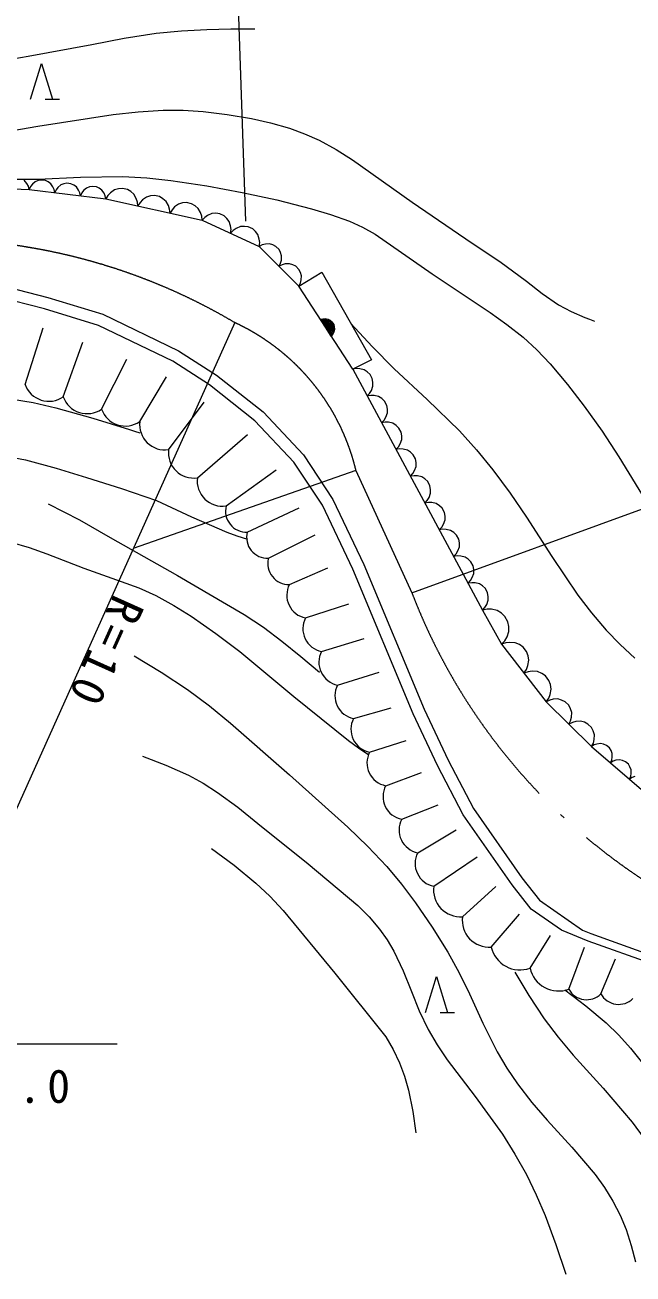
# Model space of a CAD drawing. Units: millimetres, scale not verified. Extents: x -625 to 692600, y -625 to 365855.
# Drawn here: x 406301 to 436808, y 241695 to 304425 of the extents above; entities that cross this region are included whole.
import ezdxf

# ---------------------------------------------------------------- set-up
doc = ezdxf.new("R2010")
doc.units = ezdxf.units.MM
doc.header["$LTSCALE"] = 1000
doc.linetypes.add('LONG_DASHED_DOTTED', pattern=[15.25, 12, -1.5, 0.25, -1.5])
doc.layers.add('S-SUV', color=7, linetype='Continuous', lineweight=13)
doc.styles.add('ＭＳ ゴシック', font='')
doc.styles.get('ＭＳ ゴシック').set_extended_font_data('MS Gothic')

msp = doc.modelspace()

# ---------------------------------------------------------------- linework, layer by layer
at = {"layer": 'S-SUV'}
for p, q in [((416737, 312642), (417363, 294574)), ((409659, 303443), (411270, 303757)), ((411270, 303757), (412887, 304012)), ((412887, 304012), (414146, 304135)), ((414146, 304135), (415422, 304200)), ((415422, 304200), (416622, 304224)), ((416622, 304224), (417834, 304231)), ((406460, 302853), (409659, 303443)), ((403255, 302325), (406460, 302853)), ((406583, 300697), (407132, 302492)), ((407132, 302492), (407681, 300697)), ((407307, 300697), (408027, 300697)), ((406951, 299343), (410729, 299928)), ((410729, 299928), (411979, 300066)), ((411979, 300066), (413233, 300145)), ((413233, 300145), (414230, 300141)), ((414230, 300141), (415237, 300076)), ((415237, 300076), (416451, 299930)), ((416451, 299930), (417663, 299725)), ((403179, 298698), (406951, 299343)), ((417663, 299725), (418627, 299511)), ((418627, 299511), (419580, 299238)), ((419580, 299238), (420330, 298966)), ((420330, 298966), (421064, 298635)), ((421064, 298635), (421911, 298170)), ((421911, 298170), (422730, 297651)), ((422730, 297651), (425722, 295532)), ((406964, 296680), (409083, 296778)), ((409083, 296778), (411209, 296816)), ((411209, 296816), (412414, 296748)), ((412414, 296748), (413626, 296618)), ((400959, 296391), (406515, 296166)), ((404994, 296674), (406964, 296680)), ((406392, 296467), (406262, 296625)), ((406469, 296328), (406392, 296467)), ((406515, 296166), (406469, 296328)), ((406585, 296307), (406515, 296166)), ((406515, 296166), (410360, 295689)), ((406674, 296423), (406585, 296307)), ((406816, 296548), (406674, 296423)), ((406967, 296608), (406816, 296548)), ((407123, 296637), (406967, 296608)), ((407322, 296612), (407123, 296637)), ((407467, 296546), (407322, 296612)), ((407598, 296451), (407467, 296546)), ((407705, 296295), (407598, 296451)), ((407767, 296160), (407705, 296295)), ((407797, 296007), (407767, 296160)), ((407866, 296148), (407797, 296007)), ((407955, 296264), (407866, 296148)), ((408098, 296389), (407955, 296264)), ((408248, 296449), (408098, 296389)), ((408405, 296478), (408248, 296449)), ((408603, 296453), (408405, 296478)), ((408748, 296387), (408603, 296453)), ((408879, 296292), (408748, 296387)), ((408987, 296136), (408879, 296292)), ((409048, 296001), (408987, 296136)), ((409237, 296105), (409148, 295989)), ((409379, 296230), (409237, 296105)), ((409530, 296290), (409379, 296230)), ((409686, 296319), (409530, 296290)), ((409885, 296294), (409686, 296319)), ((410030, 296228), (409885, 296294)), ((410161, 296133), (410030, 296228)), ((410268, 295977), (410161, 296133)), ((410788, 296139), (410592, 295996)), ((410986, 296196), (410788, 296139)), ((411189, 296215), (410986, 296196)), ((411438, 296159), (411189, 296215)), ((411614, 296057), (411438, 296159)), ((413626, 296618), (415419, 296347)), ((415419, 296347), (417202, 296016)), ((409078, 295848), (409048, 296001)), ((409148, 295989), (409078, 295848)), ((410330, 295842), (410268, 295977)), ((410360, 295689), (410330, 295842)), ((410465, 295860), (410360, 295689)), ((410360, 295689), (415186, 294623)), ((410592, 295996), (410465, 295860)), ((411769, 295922), (411614, 296057)), ((411887, 295710), (411769, 295922)), ((411949, 295532), (411887, 295710)), ((411968, 295334), (411949, 295532)), ((412074, 295504), (411968, 295334)), ((412201, 295641), (412074, 295504)), ((412397, 295783), (412201, 295641)), ((412595, 295841), (412397, 295783)), ((412797, 295859), (412595, 295841)), ((413047, 295804), (412797, 295859)), ((413223, 295702), (413047, 295804)), ((413378, 295566), (413223, 295702)), ((413496, 295355), (413378, 295566)), ((414204, 295485), (414006, 295428)), ((414406, 295504), (414204, 295485)), ((414656, 295449), (414406, 295504)), ((417202, 296016), (418938, 295636)), ((418938, 295636), (420676, 295195)), ((425722, 295532), (428739, 293470)), ((413558, 295176), (413496, 295355)), ((413577, 294978), (413558, 295176)), ((413683, 295149), (413577, 294978)), ((413810, 295285), (413683, 295149)), ((414006, 295428), (413810, 295285)), ((414831, 295346), (414656, 295449)), ((414987, 295211), (414831, 295346)), ((415105, 294999), (414987, 295211)), ((415167, 294821), (415105, 294999)), ((415466, 294863), (415319, 294761)), ((415678, 294956), (415466, 294863)), ((415876, 294970), (415678, 294956)), ((416069, 294946), (415876, 294970)), ((416291, 294844), (416069, 294946)), ((416435, 294713), (416291, 294844)), ((420676, 295195), (421638, 294911)), ((421638, 294911), (422576, 294571)), ((415186, 294623), (415167, 294821)), ((415319, 294761), (415186, 294623)), ((415186, 294623), (418054, 293304)), ((416553, 294554), (416435, 294713)), ((416620, 294332), (416553, 294554)), ((416642, 294153), (416620, 294332)), ((416900, 294204), (416753, 294102)), ((417112, 294297), (416900, 294204)), ((417310, 294311), (417112, 294297)), ((417503, 294287), (417310, 294311)), ((417725, 294185), (417503, 294287)), ((422576, 294571), (423235, 294271)), ((423235, 294271), (423867, 293916)), ((416620, 293963), (416642, 294153)), ((416753, 294102), (416620, 293963)), ((417869, 294053), (417725, 294185)), ((417987, 293895), (417869, 294053)), ((418054, 293673), (417987, 293895)), ((418076, 293493), (418054, 293673)), ((423867, 293916), (426735, 291925)), ((418054, 293304), (418076, 293493)), ((418208, 293378), (418054, 293304)), ((418054, 293304), (420046, 291311)), ((418363, 293418), (418208, 293378)), ((418569, 293431), (418363, 293418)), ((418739, 293381), (418569, 293431)), ((418893, 293301), (418739, 293381)), ((419048, 293147), (418893, 293301)), ((419127, 292992), (419048, 293147)), ((419177, 292823), (419127, 292992)), ((428739, 293470), (430120, 292539)), ((419050, 292308), (419127, 292459)), ((419204, 292382), (419050, 292308)), ((419127, 292459), (419165, 292616)), ((419165, 292616), (419177, 292823)), ((419359, 292422), (419204, 292382)), ((419566, 292435), (419359, 292422)), ((419735, 292385), (419566, 292435)), ((419889, 292305), (419735, 292385)), ((430120, 292539), (431469, 291556)), ((403565, 291741), (407441, 290742)), ((420044, 292151), (419889, 292305)), ((420123, 291996), (420044, 292151)), ((420046, 291311), (421187, 292006)), ((420173, 291827), (420123, 291996)), ((420161, 291620), (420173, 291827)), ((421187, 292006), (423685, 287602)), ((426735, 291925), (429634, 289985)), ((407278, 290164), (403471, 291145)), ((420046, 291311), (420123, 291463)), ((422743, 287135), (420046, 291311)), ((420123, 291463), (420161, 291620)), ((431469, 291556), (432254, 290934)), ((407441, 290742), (410206, 289900)), ((432254, 290934), (433069, 290365)), ((409986, 289340), (407278, 290164)), ((410206, 289900), (414008, 288059)), ((429634, 289985), (430483, 289389)), ((433069, 290365), (433710, 290028)), ((433710, 290028), (434390, 289740)), ((416827, 289476), (404528, 262070)), ((406302, 286373), (407210, 289211)), ((413715, 287535), (409986, 289340)), ((421123, 289643), (421242, 289672)), ((421666, 288803), (421123, 289643)), ((421189, 289656), (421705, 288858)), ((421242, 289672), (421355, 289677)), ((421744, 288913), (421255, 289669)), ((421328, 289672), (421774, 288981)), ((421355, 289677), (421500, 289655)), ((421802, 289052), (421408, 289664)), ((421493, 289647), (421821, 289139)), ((421500, 289655), (421610, 289595)), ((421810, 289271), (421608, 289584)), ((421610, 289595), (421705, 289516)), ((421705, 289516), (421789, 289386)), ((421789, 289386), (421822, 289267)), ((421822, 289267), (421831, 289142)), ((422650, 289427), (423719, 288270)), ((430483, 289389), (431293, 288745)), ((434390, 289740), (434633, 289645)), ((434633, 289645), (434877, 289552)), ((421742, 288897), (421666, 288803)), ((421791, 289001), (421742, 288897)), ((421831, 289142), (421791, 289001)), ((431293, 288745), (431988, 288102)), ((408222, 285752), (409200, 288491)), ((414008, 288059), (415908, 286846)), ((423719, 288270), (424832, 287154)), ((431988, 288102), (432649, 287407)), ((410142, 285131), (411403, 287644)), ((415560, 286357), (413715, 287535)), ((423685, 287602), (422743, 287135)), ((432649, 287407), (433528, 286365)), ((412062, 284510), (413393, 286755)), ((415908, 286846), (418243, 284995)), ((422926, 287165), (422743, 287135)), ((422743, 287135), (429253, 275041)), ((423099, 287158), (422926, 287165)), ((423317, 287107), (423099, 287158)), ((423477, 287002), (423317, 287107)), ((423613, 286871), (423477, 287002)), ((423725, 286663), (423613, 286871)), ((424832, 287154), (426486, 285617)), ((417836, 284552), (415560, 286357)), ((423593, 285925), (423681, 286076)), ((423681, 286076), (423758, 286287)), ((423759, 286478), (423725, 286663)), ((423758, 286287), (423759, 286478)), ((425715, 275905), (454501, 286401)), ((433528, 286365), (434366, 285278)), ((405578, 285656), (406715, 285457)), ((406715, 285457), (407856, 285196)), ((413506, 283096), (415299, 285484)), ((423466, 285792), (423593, 285925)), ((423649, 285821), (423466, 285792)), ((423822, 285814), (423649, 285821)), ((424040, 285763), (423822, 285814)), ((424201, 285658), (424040, 285763)), ((424336, 285528), (424201, 285658)), ((424448, 285319), (424336, 285528)), ((426486, 285617), (428100, 284036)), ((407856, 285196), (409707, 284683)), ((418243, 284995), (420271, 282845)), ((424404, 284733), (424482, 284943)), ((424483, 285134), (424448, 285319)), ((424482, 284943), (424483, 285134)), ((434366, 285278), (435260, 284025)), ((409707, 284683), (411544, 284112)), ((419798, 282472), (417836, 284552)), ((424189, 284448), (424317, 284581)), ((424373, 284477), (424189, 284448)), ((424317, 284581), (424404, 284733)), ((424545, 284470), (424373, 284477)), ((424764, 284419), (424545, 284470)), ((424924, 284315), (424764, 284419)), ((425059, 284184), (424924, 284315)), ((425171, 283976), (425059, 284184)), ((411544, 284112), (411800, 284030)), ((411800, 284030), (412066, 283944)), ((414949, 281682), (417468, 283861)), ((425128, 283389), (425205, 283599)), ((425206, 283790), (425171, 283976)), ((425205, 283599), (425206, 283790)), ((428100, 284036), (428959, 283086)), ((435260, 284025), (436104, 282738)), ((424913, 283104), (425040, 283238)), ((425096, 283133), (424913, 283104)), ((425040, 283238), (425128, 283389)), ((425269, 283127), (425096, 283133)), ((425487, 283075), (425269, 283127)), ((425647, 282971), (425487, 283075)), ((425783, 282840), (425647, 282971)), ((428959, 283086), (429780, 282090)), ((405345, 282774), (406324, 282578)), ((406324, 282578), (407857, 282170)), ((421222, 280306), (419798, 282472)), ((420271, 282845), (421747, 280601)), ((425895, 282632), (425783, 282840)), ((425929, 282447), (425895, 282632)), ((425928, 282255), (425929, 282447)), ((436104, 282738), (437595, 280271)), ((407857, 282170), (409383, 281701)), ((409383, 281701), (411149, 281151)), ((422909, 282052), (411733, 278126)), ((416393, 280268), (418909, 282082)), ((425636, 281760), (425763, 281894)), ((425820, 281790), (425636, 281760)), ((425763, 281894), (425851, 282045)), ((425992, 281783), (425820, 281790)), ((425851, 282045), (425928, 282255)), ((426211, 281731), (425992, 281783)), ((426371, 281627), (426211, 281731)), ((429780, 282090), (430648, 280917)), ((411149, 281151), (412900, 280542)), ((426506, 281496), (426371, 281627)), ((426618, 281288), (426506, 281496)), ((426653, 281103), (426618, 281288)), ((426652, 280912), (426653, 281103)), ((412900, 280542), (414651, 279719)), ((421747, 280601), (423301, 277332)), ((426359, 280416), (426487, 280550)), ((426543, 280446), (426359, 280416)), ((426487, 280550), (426574, 280701)), ((426716, 280439), (426543, 280446)), ((426574, 280701), (426652, 280912)), ((426934, 280387), (426716, 280439)), ((430648, 280917), (431471, 279705)), ((407467, 280375), (409029, 279564)), ((417452, 278955), (420052, 280176)), ((422753, 277087), (421222, 280306)), ((427094, 280283), (426934, 280387)), ((427229, 280152), (427094, 280283)), ((427342, 279944), (427229, 280152)), ((427376, 279759), (427342, 279944)), ((409029, 279564), (410580, 278691)), ((414651, 279719), (416428, 278951)), ((427083, 279072), (427210, 279206)), ((427210, 279206), (427298, 279357)), ((427298, 279357), (427375, 279568)), ((427375, 279568), (427376, 279759)), ((431471, 279705), (432728, 277737)), ((410580, 278691), (413955, 276781)), ((416428, 278951), (416937, 278773)), ((416937, 278773), (417459, 278598)), ((418511, 277642), (420857, 278821)), ((427266, 279102), (427083, 279072)), ((427439, 279095), (427266, 279102)), ((427657, 279044), (427439, 279095)), ((427817, 278939), (427657, 279044)), ((427953, 278808), (427817, 278939)), ((428065, 278600), (427953, 278808)), ((428100, 278415), (428065, 278600)), ((405587, 278452), (406503, 278187)), ((406503, 278187), (407404, 277864)), ((427934, 277862), (428021, 278013)), ((428021, 278013), (428098, 278224)), ((428098, 278224), (428100, 278415)), ((407404, 277864), (409252, 277145)), ((423301, 277332), (426324, 270069)), ((427806, 277729), (427934, 277862)), ((427990, 277758), (427806, 277729)), ((428162, 277751), (427990, 277758)), ((428381, 277700), (428162, 277751)), ((428541, 277595), (428381, 277700)), ((428676, 277465), (428541, 277595)), ((428788, 277256), (428676, 277465)), ((432728, 277737), (434038, 275797)), ((409252, 277145), (411130, 276478)), ((413955, 276781), (417303, 274817)), ((419570, 276329), (421492, 277169)), ((425775, 269826), (422753, 277087)), ((428657, 276518), (428745, 276669)), ((428745, 276669), (428822, 276880)), ((428823, 277071), (428788, 277256)), ((428822, 276880), (428823, 277071)), ((411130, 276478), (412005, 276151)), ((412005, 276151), (412866, 275764)), ((428530, 276385), (428657, 276518)), ((428713, 276414), (428530, 276385)), ((428886, 276407), (428713, 276414)), ((429104, 276356), (428886, 276407)), ((429264, 276252), (429104, 276356)), ((429400, 276121), (429264, 276252)), ((429512, 275912), (429400, 276121)), ((412866, 275764), (413767, 275273)), ((429468, 275326), (429545, 275536)), ((429546, 275727), (429512, 275912)), ((429545, 275536), (429546, 275727)), ((434038, 275797), (434725, 274900)), ((413767, 275273), (414641, 274728)), ((417303, 274817), (418268, 274174)), ((420374, 274644), (422551, 275348)), ((429253, 275041), (429380, 275174)), ((429489, 275083), (429253, 275041)), ((429253, 275041), (430216, 273321)), ((429380, 275174), (429468, 275326)), ((429712, 275078), (429489, 275083)), ((429995, 275016), (429712, 275078)), ((430205, 274885), (429995, 275016)), ((430382, 274719), (430205, 274885)), ((434725, 274900), (435464, 274034)), ((414641, 274728), (415871, 273868)), ((418268, 274174), (419196, 273483)), ((430532, 274452), (430382, 274719)), ((430580, 274214), (430532, 274452)), ((430583, 273967), (430580, 274214)), ((415871, 273868), (417074, 272954)), ((421179, 272959), (423313, 273611)), ((430378, 273496), (430488, 273693)), ((430488, 273693), (430583, 273967)), ((435464, 274034), (436163, 273306)), ((417074, 272954), (419784, 270694)), ((419196, 273483), (420148, 272709)), ((430216, 273321), (430378, 273496)), ((430427, 273392), (430216, 273321)), ((430216, 273321), (432452, 270427)), ((430633, 273417), (430427, 273392)), ((430901, 273399), (430633, 273417)), ((431111, 273307), (430901, 273399)), ((431296, 273179), (431111, 273307)), ((431470, 272955), (431296, 273179)), ((431547, 272743), (431470, 272955)), ((436163, 273306), (436906, 272619)), ((411776, 272746), (413129, 271927)), ((420148, 272709), (421085, 271914)), ((431459, 272057), (431533, 272253)), ((431533, 272253), (431583, 272517)), ((431583, 272517), (431547, 272743)), ((413129, 271927), (414455, 271054)), ((421984, 271275), (424076, 271917)), ((431334, 271874), (431459, 272057)), ((431545, 271945), (431334, 271874)), ((431751, 271970), (431545, 271945)), ((432019, 271952), (431751, 271970)), ((432229, 271860), (432019, 271952)), ((432414, 271732), (432229, 271860)), ((432588, 271508), (432414, 271732)), ((414455, 271054), (415551, 270235)), ((432665, 271296), (432588, 271508)), ((432651, 270806), (432701, 271070)), ((432701, 271070), (432665, 271296)), ((419784, 270694), (422527, 268486)), ((432452, 270427), (432577, 270610)), ((432627, 270513), (432452, 270427)), ((432452, 270427), (434732, 268191)), ((432577, 270610), (432651, 270806)), ((432801, 270560), (432627, 270513)), ((433035, 270577), (432801, 270560)), ((433228, 270522), (433035, 270577)), ((433404, 270433), (433228, 270522)), ((433580, 270260), (433404, 270433)), ((415551, 270235), (416612, 269368)), ((422789, 269590), (424669, 270138)), ((426992, 267236), (425775, 269826)), ((426324, 270069), (427529, 267503)), ((433672, 270086), (433580, 270260)), ((433731, 269895), (433672, 270086)), ((433719, 269660), (433731, 269895)), ((416612, 269368), (419579, 266773)), ((433592, 269309), (433678, 269482)), ((433767, 269395), (433592, 269309)), ((433678, 269482), (433719, 269660)), ((433941, 269442), (433767, 269395)), ((434175, 269459), (433941, 269442)), ((434368, 269404), (434175, 269459)), ((434544, 269315), (434368, 269404)), ((434720, 269142), (434544, 269315)), ((434812, 268968), (434720, 269142)), ((422527, 268486), (423039, 268124)), ((423593, 267905), (425431, 268486)), ((434871, 268777), (434812, 268968)), ((434818, 268364), (434859, 268542)), ((434859, 268542), (434871, 268777)), ((423039, 268124), (423555, 267765)), ((434732, 268191), (434818, 268364)), ((434865, 268267), (434732, 268191)), ((434732, 268191), (437582, 265735)), ((434999, 268313), (434865, 268267)), ((435182, 268338), (434999, 268313)), ((435335, 268305), (435182, 268338)), ((435478, 268244), (435335, 268305)), ((435625, 268117), (435478, 268244)), ((435706, 267985), (435625, 268117)), ((435761, 267838), (435706, 267985)), ((412194, 267707), (413362, 267253)), ((413362, 267253), (414500, 266745)), ((428287, 264763), (426992, 267236)), ((427529, 267503), (428801, 265076)), ((435682, 267372), (435741, 267512)), ((435815, 267449), (435682, 267372)), ((435741, 267512), (435764, 267654)), ((435764, 267654), (435761, 267838)), ((435949, 267494), (435815, 267449)), ((436132, 267519), (435949, 267494)), ((436285, 267486), (436132, 267519)), ((436428, 267426), (436285, 267486)), ((436575, 267299), (436428, 267426)), ((436656, 267167), (436575, 267299)), ((414500, 266745), (415242, 266344)), ((419579, 266773), (422504, 264136)), ((424398, 266220), (426193, 266877)), ((436632, 266554), (436691, 266694)), ((436765, 266630), (436632, 266554)), ((436711, 267020), (436656, 267167)), ((436691, 266694), (436714, 266836)), ((436714, 266836), (436711, 267020)), ((436899, 266676), (436765, 266630)), ((415242, 266344), (415962, 265884)), ((415962, 265884), (416984, 265134)), ((416984, 265134), (417984, 264325)), ((425203, 264536), (427040, 265267)), ((430750, 261241), (428287, 264763)), ((428801, 265076), (431233, 261597)), ((417984, 264325), (420511, 262290)), ((422504, 264136), (423498, 263167)), ((426007, 262851), (427930, 263997)), ((415660, 263074), (416790, 262224)), ((423498, 263167), (424449, 262157)), ((416790, 262224), (417886, 261325)), ((420511, 262290), (422999, 260210)), ((426812, 261166), (428989, 262641)), ((424449, 262157), (425194, 261269)), ((431233, 261597), (432110, 260465)), ((417886, 261325), (418589, 260664)), ((425194, 261269), (425893, 260343)), ((428252, 259641), (429920, 261159)), ((431692, 260024), (430750, 261241)), ((418589, 260664), (419257, 259952)), ((425893, 260343), (426724, 259117)), ((432110, 260465), (434282, 258961)), ((419257, 259952), (421854, 256800)), ((422999, 260210), (423571, 259630)), ((429692, 258117), (431106, 259761)), ((433222, 258965), (431692, 260024)), ((423571, 259630), (424095, 259015)), ((426724, 259117), (427509, 257854)), ((424095, 259015), (424474, 258481)), ((424474, 258481), (424807, 257908)), ((431640, 257058), (432673, 258703)), ((434557, 258415), (433222, 258965)), ((434282, 258961), (434700, 258789)), ((434700, 258789), (437987, 257615)), ((424807, 257908), (425273, 256915)), ((427509, 257854), (428083, 256826)), ((433589, 255999), (434368, 258110)), ((437854, 257238), (434557, 258415)), ((435198, 255766), (435935, 257517)), ((421854, 256800), (424403, 253608)), ((425273, 256915), (425688, 255889)), ((426404, 254834), (426953, 256630)), ((426953, 256630), (427502, 254834)), ((428083, 256826), (428611, 255761)), ((430879, 256863), (431584, 255677)), ((433395, 255963), (434448, 255159)), ((425688, 255889), (426084, 254919)), ((428611, 255761), (429273, 254294)), ((431584, 255677), (432344, 254518)), ((426084, 254919), (426533, 253981)), ((427128, 254834), (427848, 254834)), ((434448, 255159), (435456, 254313)), ((429273, 254294), (429992, 252850)), ((432344, 254518), (433049, 253591)), ((435456, 254313), (436090, 253698)), ((424403, 253608), (424777, 252968)), ((426533, 253981), (426984, 253206)), ((433049, 253591), (433810, 252691)), ((436090, 253698), (436681, 253040)), ((391693, 253251), (410923, 253251)), ((424777, 252968), (425100, 252294)), ((426984, 253206), (427491, 252453)), ((429992, 252850), (430479, 252030)), ((436681, 253040), (438063, 251291)), ((425100, 252294), (425347, 251624)), ((427491, 252453), (428895, 250609)), ((433810, 252691), (435310, 251027)), ((425347, 251624), (425541, 250924)), ((430479, 252030), (431018, 251240)), ((425541, 250924), (425754, 249863)), ((431018, 251240), (431734, 250314)), ((435310, 251027), (436769, 249320)), ((428895, 250609), (430256, 248721)), ((431734, 250314), (432507, 249415)), ((425754, 249863), (425918, 248785)), ((432507, 249415), (433733, 248072)), ((436769, 249320), (437375, 248503)), ((430256, 248721), (430884, 247721)), ((433733, 248072), (434915, 246689)), ((430884, 247721), (431463, 246685)), ((431463, 246685), (431957, 245673)), ((434915, 246689), (435382, 246042)), ((435382, 246042), (435804, 245351)), ((431957, 245673), (432400, 244627)), ((435804, 245351), (436159, 244657)), ((436159, 244657), (436458, 243938)), ((432400, 244627), (432940, 243174)), ((436458, 243938), (436719, 243133)), ((432940, 243174), (433443, 241695)), ((436719, 243133), (436925, 242300))]:
    msp.add_line(p, q, dxfattribs=at)
at = {"layer": 'S-SUV', "linetype": 'LONG_DASHED_DOTTED'}
msp.add_line((422909, 282052), (425715, 275905), dxfattribs=at)
for centre, radius, start, end in [((401551, 263710), 29954, 59.3378, 116.17398), ((412198, 279481), 11015, 13.50061, 65.15337), ((453884, 286711), 30170, 200.98738, 252.38599)]:
    msp.add_arc(centre, radius, start, end, dxfattribs=at)
at = {"layer": 'S-SUV'}
for centre, radius, start, end in [((407498, 286794), 1268, 199.35204, 304.79213), ((409418, 286172), 1268, 199.35204, 304.79213), ((411338, 285551), 1268, 199.35204, 304.79213), ((413323, 284354), 1271, 172.94153, 278.25108), ((414767, 282940), 1271, 172.94153, 278.25108), ((416211, 281526), 1271, 172.94153, 278.25108), ((417415, 280008), 1054, 165.75439, 272.0146), ((418474, 278695), 1054, 165.75439, 272.0146), ((419533, 277382), 1054, 165.75439, 272.0146), ((420604, 275788), 1167, 152.40155, 258.66174), ((421409, 274103), 1167, 152.40155, 258.66174), ((422213, 272419), 1167, 152.40155, 258.66174), ((423018, 270734), 1167, 152.40155, 258.66174), ((423823, 269049), 1167, 152.40155, 258.66174), ((424627, 267365), 1167, 152.40155, 258.66174), ((425432, 265680), 1167, 152.40155, 258.66174), ((426237, 263995), 1167, 152.40155, 258.66174), ((427042, 262310), 1167, 152.40155, 258.66174), ((428150, 260987), 1350, 172.37857, 274.34827), ((429590, 259462), 1350, 172.37857, 274.34827), ((431134, 258448), 1479, 192.92838, 290.02541), ((433082, 257389), 1479, 192.92838, 290.02541), ((434481, 256486), 1016, 208.63428, 314.89449), ((436090, 256253), 1016, 208.63428, 314.89449)]:
    msp.add_arc(centre, radius, start, end, dxfattribs=at)

# ---------------------------------------------------------------- texts
at = {"layer": 'S-SUV', "insert": (410764, 275922), "char_height": 1686, "attachment_point": 7, "rotation": 245.8, "style": 'ＭＳ ゴシック'}
msp.add_mtext('\\T1.3;R=10', dxfattribs=at)
at = {"layer": 'S-SUV', "insert": (393535, 250237), "char_height": 1686, "attachment_point": 7, "style": 'ＭＳ ゴシック'}
msp.add_mtext('\\T1.26;Φ200\\~L=6.0', dxfattribs=at)

doc.saveas('drawing.dxf')
